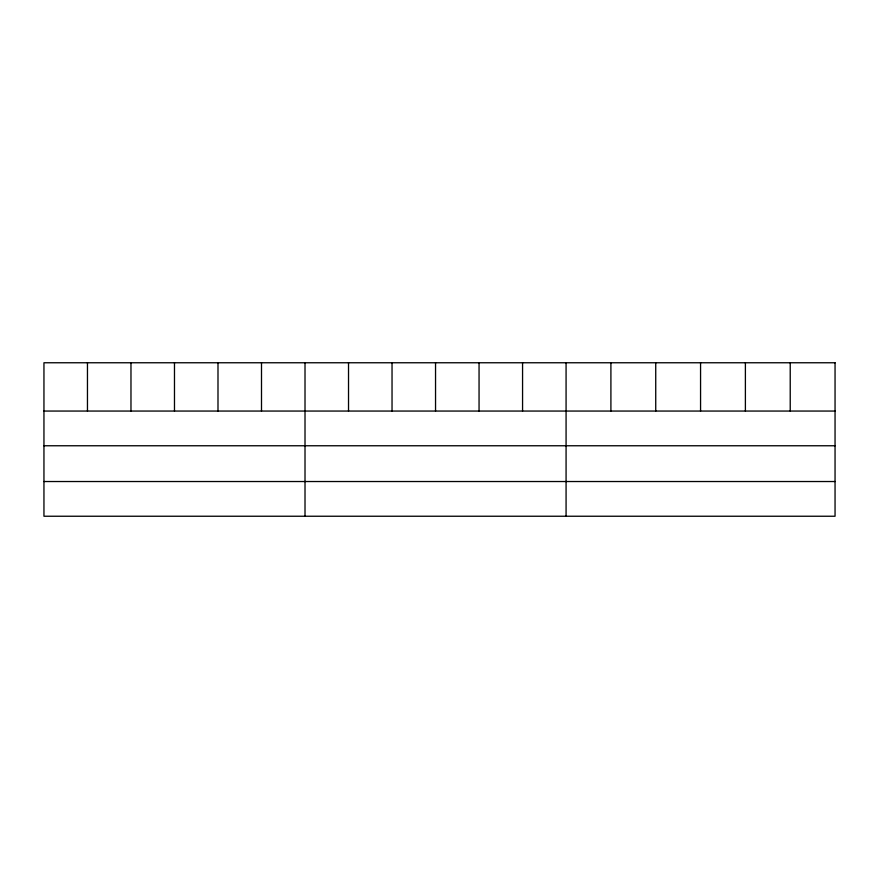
<?xml version="1.0" encoding="UTF-8"?>
<svg xmlns="http://www.w3.org/2000/svg" width="879" height="879" viewBox="0 0 879 879"><rect width="100%" height="100%" fill="white"/><g stroke="black" fill="none" stroke-linecap="round" stroke-linejoin="round"><path stroke-width="1.32" d="M43.95 411.053L835.05 411.053M43.95 445.763L835.05 445.763M43.95 481.527L835.05 481.527M790.221 362.763L790.221 411.053M745.392 362.763L745.392 411.053M700.563 362.763L700.563 411.053M655.734 362.763L655.734 411.053M610.905 362.763L610.905 411.053M566.076 362.763L566.076 516.237M522.565 362.763L522.565 411.053M479.055 362.763L479.055 411.053M435.544 362.763L435.544 411.053M392.034 362.763L392.034 411.053M348.523 362.763L348.523 411.053M305.013 362.763L305.013 516.237M261.502 362.763L261.502 411.053M217.992 362.763L217.992 411.053M174.481 362.763L174.481 411.053M130.971 362.763L130.971 411.053M87.46 362.763L87.46 411.053M835.05 362.763L43.95 362.763L43.95 516.237L835.05 516.237L835.05 362.763"/></g></svg>
